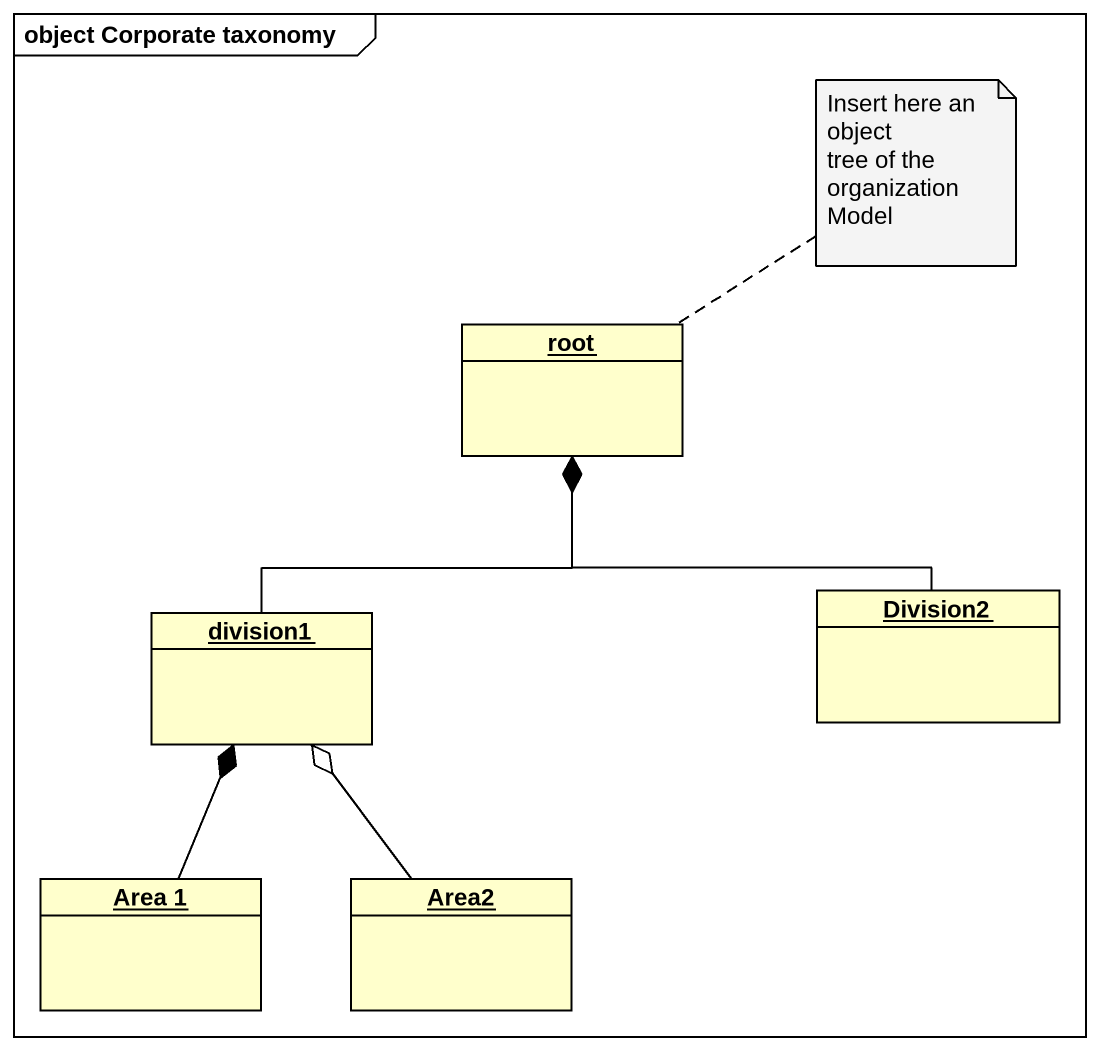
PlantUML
@startuml
mainframe object Corporate taxonomy
hide circle
hide empty members
object root
object division1
object Division2
object "Area 1" as Area_1
object Area2
division1 -up-* root
Division2 -up-* root
Area_1 -up-* division1
Area2 -up-o division1
note top of root
  Insert here an object
  tree of the organization Model
end note
@enduml
